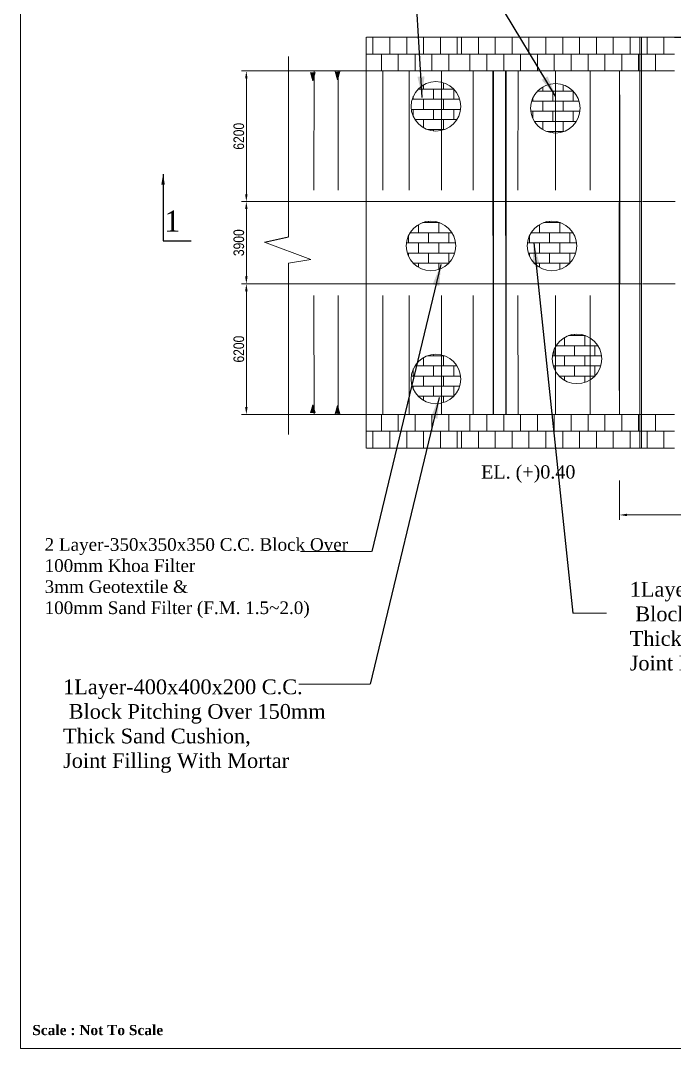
# Model space of a CAD drawing. Header units: inches. Extents: x -1277702 to 350617, y -622745 to 1282697.
# Drawn here: x -905141 to -874128, y 900296 to 949073 of the extents above; entities that cross this region are included whole.
import ezdxf

# ---------------------------------------------------------------- set-up
doc = ezdxf.new("R2010")
doc.units = ezdxf.units.IN
doc.header["$LTSCALE"] = 600
doc.header["$MEASUREMENT"] = 0
doc.linetypes.add('DASHED', pattern=[0.75, 0.5, -0.25])
doc.linetypes.add('DASHED2', pattern=[0.375, 0.25, -0.125])
for name, color, linetype, lineweight in [('arrow', 6, 'Continuous', 15), ('DIM', 140, 'Continuous', 15), ('LIGHT', 7, 'Continuous', 0), ('LINE', 7, 'Continuous', 20)]:
    doc.layers.add(name, color=color, linetype=linetype, lineweight=lineweight)
doc.layers.add('TEXT', color=7, linetype='Continuous')
doc.styles.add('arial', font='swisscl.ttf')
doc.styles.add('dimText', font='ARIALN.TTF')
doc.styles.add('REGULAR', font='times.ttf', dxfattribs={"height": 200})
doc.styles.add('TIMES', font='times.ttf')
doc.styles.add('Times350', font='times.ttf', dxfattribs={"height": 350})
doc.dimstyles.new('dim_230', dxfattribs={"dimtxt": 460, "dimasz": 460, "dimexe": 230, "dimexo": 100, "dimgap": 100, "dimtad": 1, "dimdec": 0, "dimzin": 0, "dimdsep": 46, "dimtxsty": 'dimText', "dimcen": 0.09, "dimclrd": 256, "dimclre": 256, "dimclrt": 7, "dimadec": 0, "dimazin": 0, "dimtfac": 1, "dimtdec": 0, "dimtofl": 0, "dimtmove": 0, "dimatfit": 3, "dimfxl": 1, "dimtolj": 1, "dimtzin": 0, "dimlwd": -1, "dimlwe": -1, "dimarcsym": 0})
doc.dimstyles.new('MITHU', dxfattribs={"dimtxt": 350, "dimasz": 200, "dimexe": 300, "dimexo": 0, "dimgap": 200, "dimtad": 1, "dimtih": 1, "dimtoh": 1, "dimdec": 0, "dimzin": 0, "dimdsep": 46, "dimtxsty": 'Standard', "dimblk": 'DOT', "dimcen": 0, "dimclrd": 256, "dimclre": 256, "dimclrt": 256, "dimadec": 0, "dimazin": 0, "dimtfac": 1, "dimtdec": 0, "dimtofl": 0, "dimtmove": 2, "dimatfit": 3, "dimfxl": 300, "dimfxlon": 1, "dimtolj": 1, "dimtzin": 0, "dimarcsym": 0})
doc.dimstyles.new('sec', dxfattribs={"dimtxt": 180, "dimasz": 300, "dimexe": 0.18, "dimexo": 0.0625, "dimgap": 0.09, "dimtad": 0, "dimtih": 1, "dimtoh": 1, "dimdec": 0, "dimzin": 0, "dimdsep": 46, "dimtxsty": 'REGULAR', "dimcen": 0.09, "dimadec": 0, "dimazin": 0, "dimtfac": 1, "dimtdec": 0, "dimtofl": 0, "dimtmove": 0, "dimatfit": 3, "dimfxl": 1, "dimtolj": 1, "dimtzin": 0, "dimarcsym": 0})

# ---------------------------------------------------------------- blocks, each defined once
blk = doc.blocks.new('_Dot')
at = {"color": 0, "linetype": 'ByBlock', "lineweight": -2}
blk.add_line((-0.5, 0), (-1, 0), dxfattribs=at)
at = {"color": 0, "linetype": 'ByBlock', "const_width": 0.5}
blk.add_lwpolyline([(-0.25, 0, 1), (0.25, 0, 1)], format="xyb", close=True, dxfattribs=at)
blk = doc.blocks.new('*D7')
at = {"layer": 'DEFPOINTS', "color": 0, "ltscale": 500}
for p in [(-894432, 936581), (-891344, 936581), (-891344, 930381)]:
    blk.add_point(p, dxfattribs=at)
at = {"layer": 'DIM', "color": 7, "ltscale": 500}
for p, q in [((-891444, 936581), (-894662, 936581)), ((-894432, 930731), (-894432, 936231)), ((-891444, 930381), (-894662, 930381))]:
    blk.add_line(p, q, dxfattribs=at)
for points in [[(-894491, 936231), (-894374, 936231), (-894432, 936581)], [(-894491, 930731), (-894374, 930731), (-894432, 930381)]]:
    blk.add_solid(points, dxfattribs=at)
at = {"layer": 'DIM', "color": 7, "ltscale": 500, "insert": (-894788, 933481), "char_height": 500, "attachment_point": 5, "rotation": 90, "style": 'dimText'}
blk.add_mtext('\\A1;6200', dxfattribs=at)
blk = doc.blocks.new('*D8')
at = {"layer": 'DEFPOINTS', "color": 0, "ltscale": 500}
for p in [(-894432, 940481), (-891344, 940481), (-891344, 936581)]:
    blk.add_point(p, dxfattribs=at)
at = {"layer": 'DIM', "color": 7, "ltscale": 500}
for p, q in [((-891444, 940481), (-894662, 940481)), ((-894432, 936931), (-894432, 940131)), ((-891444, 936581), (-894662, 936581))]:
    blk.add_line(p, q, dxfattribs=at)
for points in [[(-894491, 940131), (-894374, 940131), (-894432, 940481)], [(-894491, 936931), (-894374, 936931), (-894432, 936581)]]:
    blk.add_solid(points, dxfattribs=at)
at = {"layer": 'DIM', "color": 7, "ltscale": 500, "insert": (-894788, 938531), "char_height": 500, "attachment_point": 5, "rotation": 90, "style": 'dimText'}
blk.add_mtext('\\A1;3900', dxfattribs=at)
blk = doc.blocks.new('*D6')
at = {"layer": 'DEFPOINTS', "color": 0, "ltscale": 500}
for p in [(-876727, 927352), (-865378, 927352), (-876727, 925611)]:
    blk.add_point(p, dxfattribs=at)
at = {"layer": 'DIM', "color": 7, "ltscale": 500}
for p, q in [((-876727, 927252), (-876727, 925381)), ((-865378, 927252), (-865378, 925381)), ((-865728, 925611), (-876377, 925611))]:
    blk.add_line(p, q, dxfattribs=at)
for points in [[(-876377, 925669), (-876377, 925553), (-876727, 925611)], [(-865728, 925669), (-865728, 925553), (-865378, 925611)]]:
    blk.add_solid(points, dxfattribs=at)
at = {"layer": 'DIM', "color": 7, "ltscale": 500, "insert": (-871053, 925966), "char_height": 500, "attachment_point": 5, "style": 'dimText'}
blk.add_mtext('\\A1;11350', dxfattribs=at)
blk = doc.blocks.new('*D11')
at = {"layer": 'DEFPOINTS', "color": 0, "ltscale": 500}
for p in [(-891344, 946681), (-894432, 940481), (-891344, 940481)]:
    blk.add_point(p, dxfattribs=at)
at = {"layer": 'DIM', "color": 7, "ltscale": 500}
for p, q in [((-891444, 946681), (-894662, 946681)), ((-894432, 946331), (-894432, 940831)), ((-891444, 940481), (-894662, 940481))]:
    blk.add_line(p, q, dxfattribs=at)
for points in [[(-894491, 946331), (-894374, 946331), (-894432, 946681)], [(-894491, 940831), (-894374, 940831), (-894432, 940481)]]:
    blk.add_solid(points, dxfattribs=at)
at = {"layer": 'DIM', "color": 7, "ltscale": 500, "insert": (-894788, 943581), "char_height": 500, "attachment_point": 5, "rotation": 90, "style": 'dimText'}
blk.add_mtext('\\A1;6200', dxfattribs=at)
blk = doc.blocks.new('*D12')
at = {"layer": 'DEFPOINTS', "color": 0, "ltscale": 500}
for p in [(-891344, 940481), (-894432, 936581), (-891344, 936581)]:
    blk.add_point(p, dxfattribs=at)
at = {"layer": 'DIM', "color": 7, "ltscale": 500}
for p, q in [((-891444, 940481), (-894662, 940481)), ((-894432, 940131), (-894432, 936931)), ((-891444, 936581), (-894662, 936581))]:
    blk.add_line(p, q, dxfattribs=at)
for points in [[(-894491, 940131), (-894374, 940131), (-894432, 940481)], [(-894491, 936931), (-894374, 936931), (-894432, 936581)]]:
    blk.add_solid(points, dxfattribs=at)
at = {"layer": 'DIM', "color": 7, "ltscale": 500, "insert": (-894788, 938531), "char_height": 500, "attachment_point": 5, "rotation": 90, "style": 'dimText'}
blk.add_mtext('\\A1;3900', dxfattribs=at)

msp = doc.modelspace()

# ---------------------------------------------------------------- hatches: boundary and pattern name
at = {"layer": 'LINE', "ltscale": 2}
h = msp.add_hatch(dxfattribs=at)
h.set_pattern_fill('AR-B816', color=256, scale=60, style=0)
h.set_pattern_definition([(0, (-1358834.37, 916057.87), (0, -480), []), (270, (-1358834.37, 916057.87), (-480, -480), [480, -480])])
edge = h.paths.add_edge_path()
edge.add_arc((-885440.01724, 945000.55025), 1174.97082, 0, 180, ccw=False)
edge.add_arc((-885440.01724, 945000.55025), 1174.97082, 180, 360, ccw=False)
h = msp.add_hatch(dxfattribs=at)
h.set_pattern_fill('AR-B816', color=256, scale=60, style=0)
h.set_pattern_definition([(0, (-1353169.94, 915967.57), (0, -480), []), (270, (-1353169.94, 915967.57), (-480, -480), [480, -480])])
edge = h.paths.add_edge_path()
edge.add_arc((-879775.58945, 944910.25825), 1174.97082, 0, 180, ccw=False)
edge.add_arc((-879775.58945, 944910.25825), 1174.97082, 180, 360, ccw=False)
h = msp.add_hatch(dxfattribs=at)
h.set_pattern_fill('AR-B816', color=256, scale=60, style=0)
h.set_pattern_definition([(0, (-1359068.85, 967321.74), (0, 480), []), (90, (-1359068.85, 967321.74), (-480, 480), [480, -480])])
edge = h.paths.add_edge_path()
edge.add_arc((-885674.49303, 938379.05147), 1174.97082, 180, 360)
edge.add_arc((-885674.49303, 938379.05147), 1174.97082, 0, 180)
h = msp.add_hatch(dxfattribs=at)
h.set_pattern_fill('AR-B816', color=256, scale=60, style=0)
h.set_pattern_definition([(0, (-1353330, 967321.74), (0, 480), []), (90, (-1353330, 967321.74), (-480, 480), [480, -480])])
edge = h.paths.add_edge_path()
edge.add_arc((-879935.65656, 938379.05147), 1174.97082, 180, 360)
edge.add_arc((-879935.65656, 938379.05147), 1174.97082, 0, 180)
h = msp.add_hatch(dxfattribs=at)
h.set_pattern_fill('AR-B816', color=256, scale=60, style=0)
h.set_pattern_definition([(0, (-1352145.5, 961960), (0, 480), []), (90, (-1352145.5, 961960), (-480, 480), [480, -480])])
edge = h.paths.add_edge_path()
edge.add_arc((-878751.13845, 933017.31604), 1174.97082, 180, 360)
edge.add_arc((-878751.13845, 933017.31604), 1174.97082, 0, 180)
h = msp.add_hatch(dxfattribs=at)
h.set_pattern_fill('AR-B816', color=256, scale=60, style=0)
h.set_pattern_definition([(0, (-1358834.37, 961003.73), (0, 480), []), (90, (-1358834.37, 961003.73), (-480, 480), [480, -480])])
edge = h.paths.add_edge_path()
edge.add_arc((-885440.01724, 932061.04209), 1174.97082, 180, 360)
edge.add_arc((-885440.01724, 932061.04209), 1174.97082, 0, 180)

# ---------------------------------------------------------------- linework, layer by layer
at = {"color": 7}
for p, q in [((-874128.24769, 948280.80085), (-871288.38169, 948280.80085)), ((-876727.46494, 945543.26913), (-876727.46494, 936617.63946)), ((-876727.46494, 945543.26913), (-876727.46494, 936617.63946)), ((-876727.46494, 931518.32321), (-876727.46494, 940443.95287)), ((-893572.13876, 938551.87681), (-892435.5629, 938809.67174))]:
    msp.add_line(p, q, dxfattribs=at)
at = {"color": 1}
for p, q in [((-882726.7682, 946680.79617), (-882726.7682, 938185.878)), ((-882726.7682, 938875.71434), (-882726.7682, 946680.79617)), ((-882726.7682, 938875.71434), (-882726.7682, 946680.79617)), ((-882126.7682, 946680.79617), (-882126.7682, 938185.878)), ((-882126.7682, 945820.25675), (-882126.7682, 946680.79617)), ((-882126.7682, 938875.71434), (-882126.7682, 945820.25675)), ((-882126.7682, 938875.71434), (-882126.7682, 945820.25675)), ((-882726.7682, 938185.878), (-882726.7682, 930380.79617)), ((-882126.7682, 938185.878), (-882126.7682, 931241.33559)), ((-882126.7682, 931241.33559), (-882126.7682, 930380.79617))]:
    msp.add_line(p, q, dxfattribs=at)
at = {"layer": 'arrow', "lineweight": 15, "ltscale": 2}
for p, q in [((-888496.59467, 923884.50195), (-891864.36365, 923884.50195)), ((-878953.12883, 920946.20128), (-877351.08485, 920946.20128)), ((-888581.72221, 917578.02063), (-891949.49119, 917578.02063))]:
    msp.add_line(p, q, dxfattribs=at)
at = {"layer": 'LIGHT', "lineweight": 0}
for p, q in [((-891386.62481, 946608.90048), (-891271.45298, 946218.58108)), ((-891271.45298, 946218.58108), (-891164.50392, 946608.90048)), ((-891212.70459, 946680.79617), (-891232.79737, 941031.96138)), ((-890221.03223, 946649.82612), (-890105.8604, 946259.50672)), ((-890105.8604, 946259.50672), (-889998.91134, 946649.82612)), ((-890080.27253, 946680.79617), (-890075.45814, 941031.96138)), ((-887955.73413, 941031.96138), (-887955.73413, 946680.79617)), ((-886703.1387, 941031.96138), (-886703.1387, 946680.79617)), ((-885183.8826, 941031.96138), (-885176.56251, 946680.79617)), ((-883666.44343, 941031.96138), (-883666.44343, 946680.79617)), ((-881554.00018, 941031.96138), (-881544.81175, 946680.79617)), ((-879766.60825, 941031.96138), (-879766.60825, 946680.79617)), ((-878127.2526, 941031.96138), (-878127.2526, 946680.79617)), ((-891212.70459, 930380.79617), (-891232.79737, 936029.63096)), ((-890080.27253, 930380.79617), (-890075.45814, 936029.63096)), ((-887955.73413, 936029.63096), (-887955.73413, 930380.79617)), ((-886703.1387, 936029.63096), (-886703.1387, 930380.79617)), ((-885183.8826, 936029.63096), (-885176.56251, 930380.79617)), ((-883666.44343, 936029.63096), (-883666.44343, 930380.79617)), ((-881554.00018, 936029.63096), (-881544.81175, 930380.79617)), ((-879766.60825, 936029.63096), (-879766.60825, 930380.79617)), ((-878127.2526, 936029.63096), (-878127.2526, 930380.79617)), ((-891386.62481, 930452.69185), (-891271.45298, 930843.01126)), ((-891271.45298, 930843.01126), (-891164.50392, 930452.69185)), ((-890221.03223, 930411.76622), (-890105.8604, 930802.08562)), ((-890105.8604, 930802.08562), (-889998.91134, 930411.76622))]:
    msp.add_line(p, q, dxfattribs=at)
at = {"layer": 'LIGHT', "lineweight": 0, "ltscale": 2}
for points in [[(-891386.62481, 946608.90048), (-891271.45298, 946218.58108), (-891164.50392, 946608.90048)], [(-890221.03223, 946649.82612), (-890105.8604, 946259.50672), (-889998.91134, 946649.82612)], [(-891386.62481, 930452.69185), (-891271.45298, 930843.01126), (-891164.50392, 930452.69185)], [(-890221.03223, 930411.76622), (-890105.8604, 930802.08562), (-889998.91134, 930411.76622)]]:
    msp.add_solid(points, dxfattribs=at)
at = {"layer": 'LINE', "ltscale": 2}
for p, q in [((-888744.80143, 948280.79617), (-888744.80143, 928780.79617)), ((-888744.80143, 948280.79617), (-888743.80143, 948280.79617)), ((-888732.68719, 948280.79649), (-884455.73254, 948280.79735)), ((-888732.68719, 948280.79617), (-884427.46494, 948280.79617)), ((-888427.46494, 948280.79617), (-888427.46494, 947480.79617)), ((-887627.46494, 948280.79617), (-887627.46494, 947480.79617)), ((-886827.46494, 948280.79617), (-886827.46494, 947480.79617)), ((-886027.46494, 948280.79617), (-886027.46494, 947480.79617)), ((-885227.46494, 948280.79617), (-885227.46494, 947480.79617)), ((-884455.73254, 948280.79876), (-874128.24769, 948280.80085)), ((-884455.73254, 948280.79617), (-876727.46494, 948280.79617)), ((-884427.46494, 948280.79617), (-884427.46494, 947480.79617)), ((-884227.46494, 948280.79617), (-884227.46494, 947480.79617)), ((-883427.46494, 948280.79617), (-883427.46494, 947480.79617)), ((-882627.46494, 948280.79617), (-882627.46494, 947480.79617)), ((-881827.46494, 948280.79617), (-881827.46494, 947480.79617)), ((-881027.46494, 948280.79617), (-881027.46494, 947480.79617)), ((-880227.46494, 948280.79617), (-880227.46494, 947480.79617)), ((-879427.46494, 948280.79617), (-879427.46494, 947480.79617)), ((-878627.46494, 948280.79617), (-878627.46494, 947480.79617)), ((-877827.46494, 948280.79617), (-877827.46494, 947480.79617)), ((-877027.46494, 948280.79617), (-877027.46494, 947480.79617)), ((-876227.46494, 948280.79617), (-876227.46494, 947480.79617)), ((-875427.46494, 948280.79617), (-875427.46494, 947480.79617)), ((-874627.46494, 948280.79617), (-874627.46494, 947480.79617)), ((-892435.5629, 938925.33218), (-892435.5629, 947368.40066)), ((-888732.68719, 947480.79684), (-884427.46494, 947480.79764)), ((-888027.46494, 947480.79617), (-888027.46494, 946680.79617)), ((-887227.46494, 947480.79617), (-887227.46494, 946680.79617)), ((-886427.46494, 947480.79617), (-886427.46494, 946680.79617)), ((-885627.46494, 947480.79617), (-885627.46494, 946680.79617)), ((-884827.46494, 947480.79617), (-884827.46494, 946680.79617)), ((-884455.73254, 947480.79893), (-874128.20997, 947480.80085)), ((-883827.46494, 947480.79617), (-883827.46494, 946680.79617)), ((-883027.46494, 947480.79617), (-883027.46494, 946680.79617)), ((-882227.46494, 947480.79617), (-882227.46494, 946680.79617)), ((-881427.46494, 947480.79617), (-881427.46494, 946680.79617)), ((-880627.46494, 947480.79617), (-880627.46494, 946680.79617)), ((-879827.46494, 947480.79617), (-879827.46494, 946680.79617)), ((-879027.46494, 947480.79617), (-879027.46494, 946680.79617)), ((-878227.46494, 947480.79617), (-878227.46494, 946680.79617)), ((-877427.46494, 947480.79617), (-877427.46494, 946680.79617)), ((-876627.46494, 947480.79617), (-876627.46494, 946680.79617)), ((-875827.46494, 947480.79617), (-875827.46494, 946680.79617)), ((-875027.46494, 947480.79617), (-875027.46494, 946680.79617)), ((-888744.80143, 938875.71434), (-888741.44535, 946814.10517)), ((-888744.80143, 938875.71434), (-888741.44535, 946814.10517)), ((-892763.72212, 946680.79617), (-888744.80143, 946680.79617)), ((-888732.68719, 946680.79617), (-884455.73254, 946680.79617)), ((-884455.73254, 946680.79617), (-874128.17224, 946680.79617)), ((-875764.87085, 946680.79617), (-875684.87085, 946680.79617)), ((-892763.72212, 940480.79617), (-888706.60435, 940480.79617)), ((-888694.49011, 940480.79617), (-884417.53547, 940480.79617)), ((-884417.53547, 940480.79617), (-875726.67377, 940480.79617)), ((-875646.67377, 940480.79617), (-874089.26787, 940480.79617)), ((-892435.5629, 938809.67174), (-892435.5629, 940180.02651)), ((-888744.80143, 938185.878), (-888741.44535, 930247.48717)), ((-892435.5629, 937565.68695), (-892435.5629, 936881.56583)), ((-892763.72212, 936580.79617), (-888706.60435, 936580.79617)), ((-892435.5629, 936881.56583), (-892435.5629, 929424.76048)), ((-888694.49011, 936580.79617), (-884417.53547, 936580.79617)), ((-884417.53547, 936580.79617), (-875726.67377, 936580.79617)), ((-875646.67377, 936580.79617), (-874089.26787, 936580.79617)), ((-892763.72212, 930380.79617), (-888744.80143, 930380.79617)), ((-888732.68719, 930380.79617), (-884455.73254, 930380.79617)), ((-888027.46494, 929580.79617), (-888027.46494, 930380.79617)), ((-887227.46494, 929580.79617), (-887227.46494, 930380.79617)), ((-886427.46494, 929580.79617), (-886427.46494, 930380.79617)), ((-885627.46494, 929580.79617), (-885627.46494, 930380.79617)), ((-884827.46494, 929580.79617), (-884827.46494, 930380.79617)), ((-884455.73254, 930380.79617), (-874128.17224, 930380.79617)), ((-883827.46494, 929580.79617), (-883827.46494, 930380.79617)), ((-883027.46494, 929580.79617), (-883027.46494, 930380.79617)), ((-882227.46494, 929580.79617), (-882227.46494, 930380.79617)), ((-881427.46494, 929580.79617), (-881427.46494, 930380.79617)), ((-880627.46494, 929580.79617), (-880627.46494, 930380.79617)), ((-879827.46494, 929580.79617), (-879827.46494, 930380.79617)), ((-879027.46494, 929580.79617), (-879027.46494, 930380.79617)), ((-878227.46494, 929580.79617), (-878227.46494, 930380.79617)), ((-877427.46494, 929580.79617), (-877427.46494, 930380.79617)), ((-876627.46494, 929580.79617), (-876627.46494, 930380.79617)), ((-875827.46494, 929580.79617), (-875827.46494, 930380.79617)), ((-875764.87085, 930380.79617), (-875684.87085, 930380.79617)), ((-875027.46494, 929580.79617), (-875027.46494, 930380.79617)), ((-888732.68719, 929580.7955), (-884427.46494, 929580.7947)), ((-888427.46494, 928780.79617), (-888427.46494, 929580.79617)), ((-887627.46494, 928780.79617), (-887627.46494, 929580.79617)), ((-886827.46494, 928780.79617), (-886827.46494, 929580.79617)), ((-886027.46494, 928780.79617), (-886027.46494, 929580.79617)), ((-885227.46494, 928780.79617), (-885227.46494, 929580.79617)), ((-884455.73254, 929580.79341), (-874128.20997, 929580.79149)), ((-884427.46494, 928780.79617), (-884427.46494, 929580.79617)), ((-884227.46494, 928780.79617), (-884227.46494, 929580.79617)), ((-883427.46494, 928780.79617), (-883427.46494, 929580.79617)), ((-882627.46494, 928780.79617), (-882627.46494, 929580.79617)), ((-881827.46494, 928780.79617), (-881827.46494, 929580.79617)), ((-881027.46494, 928780.79617), (-881027.46494, 929580.79617)), ((-880227.46494, 928780.79617), (-880227.46494, 929580.79617)), ((-879427.46494, 928780.79617), (-879427.46494, 929580.79617)), ((-878627.46494, 928780.79617), (-878627.46494, 929580.79617)), ((-877827.46494, 928780.79617), (-877827.46494, 929580.79617)), ((-877027.46494, 928780.79617), (-877027.46494, 929580.79617)), ((-876227.46494, 928780.79617), (-876227.46494, 929580.79617)), ((-875427.46494, 928780.79617), (-875427.46494, 929580.79617)), ((-874627.46494, 928780.79617), (-874627.46494, 929580.79617)), ((-888744.80143, 928780.79617), (-888743.80143, 928780.79617)), ((-888732.68719, 928780.79617), (-884427.46494, 928780.79617)), ((-888732.68719, 928780.79585), (-884455.73254, 928780.79498)), ((-884455.73254, 928780.79617), (-876727.46494, 928780.79617)), ((-884455.73254, 928780.79357), (-874128.24769, 928780.79149))]:
    msp.add_line(p, q, dxfattribs=at)
at = {"layer": 'LINE', "linetype": 'DASHED2', "ltscale": 2}
for p, q in [((-875764.87085, 945421.57372), (-875764.87085, 948280.80052)), ((-875684.87085, 945421.57372), (-875684.15638, 948280.80053)), ((-875764.87085, 938875.71434), (-875764.87085, 947666.92801)), ((-875764.87085, 938875.71434), (-875764.87085, 947666.92801)), ((-875764.87085, 947662.00831), (-875764.87085, 938185.878)), ((-875684.87085, 938875.71434), (-875684.87085, 947666.92801)), ((-875684.87085, 938875.71434), (-875684.87085, 947666.92801)), ((-875684.87085, 947662.00831), (-875684.87085, 938185.878)), ((-875764.87085, 938185.878), (-875764.87085, 929394.66432)), ((-875684.87085, 938185.878), (-875684.87085, 929394.66432)), ((-875764.87085, 931640.01862), (-875764.87085, 928780.79182)), ((-875684.87085, 931640.01862), (-875684.15638, 928780.7918))]:
    msp.add_line(p, q, dxfattribs=at)
at = {"layer": 'LINE', "linetype": 'DASHED', "ltscale": 5}
for p, q in [((-876727.46494, 946680.79617), (-876727.46494, 940480.79617)), ((-876727.46494, 930380.79617), (-876727.46494, 936580.79617))]:
    msp.add_line(p, q, dxfattribs=at)
at = {"layer": 'LINE', "lineweight": 18, "ltscale": 2}
for p, q in [((-891379.58274, 937728.91562), (-893572.13876, 938551.87681)), ((-892435.5629, 937565.68695), (-891379.58274, 937728.91562))]:
    msp.add_line(p, q, dxfattribs=at)
at = {"layer": 'LINE'}
msp.add_lwpolyline([(-816551.83163, 900295.61644), (-905141.23327, 900295.61644), (-905141.23327, 962940.97902), (-816551.83163, 962940.97902)], close=True, dxfattribs=at)
at = {"layer": 'LINE', "ltscale": 2}
for points in [[(-875764.87085, 938185.878), (-875769.20915, 948280.80052)], [(-875764.87085, 948280.80052), (-875764.87085, 938875.71434)], [(-875764.87085, 948280.80052), (-875764.87085, 938875.71434)], [(-875684.87085, 948280.80054), (-875684.87085, 938185.878)], [(-875684.87085, 938875.71434), (-875683.58277, 948280.80054)], [(-875684.87085, 938875.71434), (-875683.52474, 948280.80053)], [(-875764.87085, 928780.79182), (-875764.87085, 938185.878)], [(-875684.87085, 938185.878), (-875683.52474, 928780.7918)]]:
    msp.add_lwpolyline(points, dxfattribs=at)
at = {"layer": 'LINE', "lineweight": 18, "ltscale": 2}
for centre in [(-885440.01724, 945000.55025), (-879775.58945, 944910.25825), (-885674.49303, 938379.05147), (-879935.65656, 938379.05147), (-878751.13845, 933017.31604), (-885440.01724, 932061.04209)]:
    msp.add_circle(centre, 1174.97082, dxfattribs=at)
at = {"layer": 'LINE', "ltscale": 2}
for centre, start, end in [((-888743.80143, 948279.79617), 90, 180), ((-888743.80143, 928781.79617), 180, 270)]:
    msp.add_arc(centre, 1, start, end, dxfattribs=at)

# ---------------------------------------------------------------- texts
at = {"layer": 'TEXT', "lineweight": 20}
for s, insert, char_height, width, attachment_point, style in [('{\\fTimes New Roman|b0|i0|c238|p18;1}', (-897566.51496, 940056.88907), 1000, 5630.8257271, 3, 'TIMES'), ('{\\fTimes New Roman|b0|i0|c238|p18;EL. (+)}0{\\fTimes New Roman|b0|i0|c238|p18;.}4{\\fTimes New Roman|b0|i0|c238|p18;0}', (-883298.29067, 927132.97758), 630, 5067.7431544, 7, 'TIMES'), ('2{\\fTimes New Roman|b0|i0|c238|p18; Layer-}35{\\fTimes New Roman|b0|i0|c238|p18;0x}35{\\fTimes New Roman|b0|i0|c238|p18;0x}35{\\fTimes New Roman|b0|i0|c238|p18;0 C.C. Block Over \\P100mm Khoa Filter\\P3mm Geotextile &  \\P100mm Sand Filter (F.M. 1.5~2.0)\\P }', (-904001.28364, 924509.86889), 600, 15612.2449935, 1, 'TIMES'), ('{\\fTimes New Roman|b0|i0|c238|p18;1Layer-400x400x\\fTimes New Roman|b0|i0|c0|p18;4\\fTimes New Roman|b0|i0|c238|p18;00 C.C.\\fTimes New Roman|b0|i0|c0|p18;\\P\\fTimes New Roman|b0|i0|c238|p18; Block \\fTimes New Roman|b0|i0|c0|p18;Pitching Over 150mm \\PThick Sand Cushion,                   \\PJoint Filling With Mortar}', (-876249.00772, 922434.7044), 700, 21244.8767941, 1, 'Times350'), ('{\\fTimes New Roman|b0|i0|c238|p18;1Layer-400x400x\\fTimes New Roman CE|b0|i0|c238|p18;2\\fTimes New Roman|b0|i0|c238|p18;00 C.C.\\fTimes New Roman|b0|i0|c0|p18;\\P\\fTimes New Roman|b0|i0|c238|p18; Block \\fTimes New Roman|b0|i0|c0|p18;Pitching Over 150mm \\PThick Sand Cushion,                   \\PJoint Filling With Mortar}', (-903124.45634, 917806.1006), 700, 21244.8767941, 1, 'Times350')]:
    msp.add_mtext(s, dxfattribs=dict(at, insert=insert, char_height=char_height, width=width, attachment_point=attachment_point, style=style))
at = {"layer": 'TEXT', "color": 0, "linetype": 'ByBlock', "insert": (-904584.92429, 901410.58036), "char_height": 483.4404276, "width": 25162.8643207, "attachment_point": 1, "style": 'arial'}
msp.add_mtext('{\\fTimes New Roman|b1|i0|c0|p18;Scale : Not To Scale}', dxfattribs=at)

# ---------------------------------------------------------------- dimensions: what is measured, and where the dimension line sits
at = {"layer": 'DIM', "color": 7, "ltscale": 500}
for base, p1, p2, angle, picture, middle in [((-894432.29404, 940480.79617), (-891344.47993, 946680.79617), (-891344.47993, 940480.79617), 270, '*D11', (-894787.58054, 943580.79617)), ((-894432.29404, 940480.79617), (-891344.47993, 936580.79617), (-891344.47993, 940480.79617), 90, '*D8', (-894787.58054, 938530.79617)), ((-894432.29404, 936580.79617), (-891344.47993, 940480.79617), (-891344.47993, 936580.79617), 270, '*D12', (-894787.58054, 938530.79617)), ((-894432.29404, 936580.79617), (-891344.47993, 930380.79617), (-891344.47993, 936580.79617), 90, '*D7', (-894787.58054, 933480.79617))]:
    dim = msp.add_linear_dim(base=base, p1=p1, p2=p2, angle=angle, dimstyle='dim_230', override={"dimtxt": 500, "dimasz": 350, "dimsah": 1, "dimclrd": 7, "dimclre": 7, "dimtmove": 2}, dxfattribs=at)
    dim.commit()
    dim.dimension.update_dxf_attribs({"geometry": picture, "text_midpoint": middle})
dim = msp.add_linear_dim(base=(-876727.46494, 925611.05875), p1=(-865377.82744, 927351.68564), p2=(-876727.46494, 927351.68564), dimstyle='dim_230', override={"dimtxt": 500, "dimasz": 350, "dimsah": 1, "dimclrd": 7, "dimclre": 7, "dimtmove": 2}, dxfattribs=at)
dim.commit()
dim.dimension.update_dxf_attribs({"geometry": '*D6', "text_midpoint": (-871052.64619, 925966.34524)})

# ---------------------------------------------------------------- leaders
at = {"layer": 'arrow', "lineweight": 15, "ltscale": 2}
for points, dimstyle, override in [([(-886087.32545, 945414.11762), (-886807.88363, 957081.06981)], 'sec', {"dimasz": 1000, "dimgap": 0.09, "dimtad": 0}), ([(-879766.60825, 945489.31346), (-886752.16136, 957025.41545)], 'sec', {"dimasz": 1000}), ([(-898381.35399, 941787.55882), (-898381.35399, 938620.80801), (-897051.72534, 938620.80801)], 'MITHU', {"dimasz": 500, "dimgap": 200, "dimtad": 0}), ([(-880797.71129, 938521.01237), (-878953.12883, 920946.20128)], 'sec', {"dimasz": 1000}), ([(-885203.0579, 937490.56612), (-888479.43438, 923884.50195)], 'sec', {"dimasz": 1000, "dimgap": 0.09, "dimtad": 0}), ([(-885288.18544, 931184.0848), (-888564.56192, 917578.02063)], 'sec', {"dimasz": 1000, "dimgap": 0.09, "dimtad": 0})]:
    msp.add_leader(points, dimstyle=dimstyle, override=override, dxfattribs=at)

doc.saveas('drawing.dxf')
